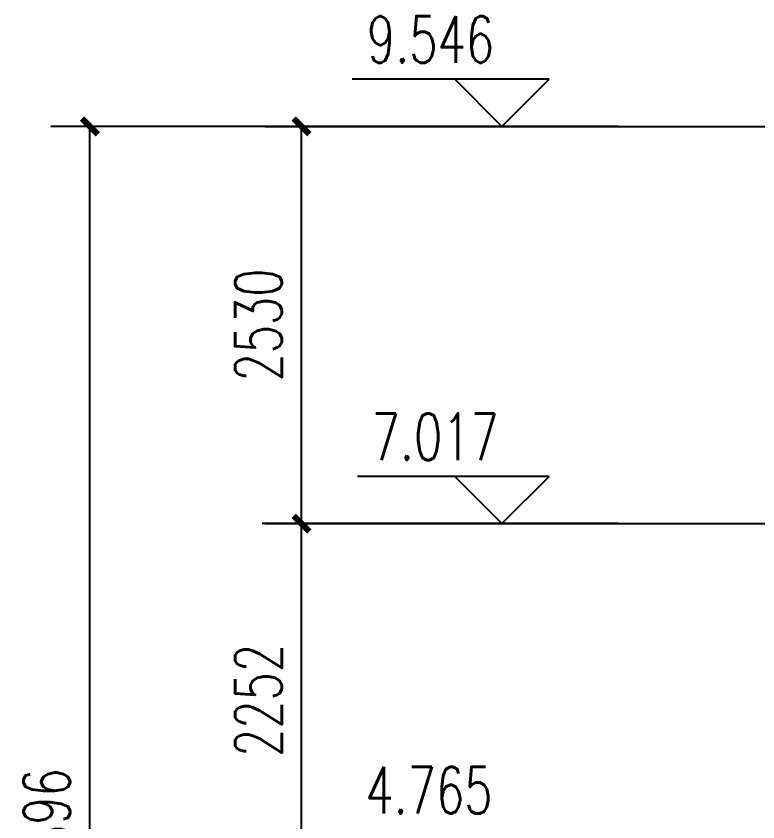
# Model space of a CAD drawing. Extents: x -20250 to 331240, y -699 to 63168.
# Drawn here: x 182935 to 187660, y 12315 to 17447 of the extents above; entities that cross this region are included whole.
import ezdxf

# ---------------------------------------------------------------- set-up
doc = ezdxf.new("R2010")
doc.units = 0
doc.header["$LTSCALE"] = 1000
doc.header["$MEASUREMENT"] = 0
for name, color, linetype in [('DIM_ELEV', 3, 'Continuous'), ('DOTE', 1, 'Continuous'), ('PUB_DIM', 3, 'Continuous'), ('PUB_TEXT', 7, 'Continuous')]:
    doc.layers.add(name, color=color, linetype=linetype)
doc.styles.add('_TCH_DIM', font='SIMPLEX', dxfattribs={"bigfont": 'GBCBIG'})
doc.styles.add('_TCH_DIM_T3', font='SIMPLEX', dxfattribs={"width": 0.705882, "bigfont": 'GBCBIG'})
doc.dimstyles.new('_TCH_ARCH&&100', dxfattribs={"dimtxt": 297.5, "dimasz": 100, "dimexe": 250, "dimexo": 300, "dimgap": 126.25, "dimtad": 1, "dimdec": 0, "dimzin": 0, "dimdsep": 46, "dimtxsty": '_TCH_DIM_T3', "dimblk": 'ARCHTICK', "dimcen": 0.09, "dimclrt": 7, "dimazin": 2, "dimtfac": 1, "dimtdec": 0, "dimtix": 1, "dimtmove": 2, "dimatfit": 3, "dimfxl": 1, "dimtolj": 1, "dimtzin": 0, "dimarcsym": 0})

# ---------------------------------------------------------------- blocks, each defined once
blk = doc.blocks.new('_ArchTick')
at = {"color": 0, "linetype": 'ByBlock', "const_width": 0.4}
blk.add_lwpolyline([(-0.5, -0.5), (0.5, 0.5)], dxfattribs=at)
blk = doc.blocks.new('*D60')
at = {"layer": 'Defpoints', "color": 0, "transparency": 16777216}
for p in [(183405.2, 16744.3), (186029.7, 16744.3), (186029.7, 7848.1)]:
    blk.add_point(p, dxfattribs=at)
at = {"layer": 'PUB_DIM', "color": 0, "lineweight": -2, "transparency": 16777216}
for p, q in [((185729.7, 16744.3), (183155.2, 16744.3)), ((183405.2, 7848.1), (183405.2, 16744.3)), ((185729.7, 7848.1), (183155.2, 7848.1))]:
    blk.add_line(p, q, dxfattribs=at)
at = {"layer": 'PUB_DIM', "color": 0, "lineweight": -2, "transparency": 16777216, "xscale": 100, "yscale": 100, "zscale": 100}
for p, rotation in [((183405.2, 16744.3), 90), ((183405.2, 7848.1), 270)]:
    blk.add_blockref('_ArchTick', p, dxfattribs=dict(at, rotation=rotation))
at = {"layer": 'PUB_DIM', "color": 7, "transparency": 16777216, "insert": (183130.2, 12296.2), "char_height": 297.5, "attachment_point": 5, "rotation": 90, "style": '_TCH_DIM_T3'}
blk.add_mtext('\\A1;8896', dxfattribs=at)
blk = doc.blocks.new('*D63')
at = {"layer": 'Defpoints', "color": 0, "transparency": 16777216}
for p in [(184753.1, 14214.5), (186329.7, 14214.5), (186329.7, 11962.8)]:
    blk.add_point(p, dxfattribs=at)
at = {"layer": 'PUB_DIM', "color": 0, "lineweight": -2, "transparency": 16777216}
for p, q in [((186029.7, 14214.5), (184503.1, 14214.5)), ((184753.1, 11962.8), (184753.1, 14214.5)), ((186029.7, 11962.8), (184503.1, 11962.8))]:
    blk.add_line(p, q, dxfattribs=at)
at = {"layer": 'PUB_DIM', "color": 0, "lineweight": -2, "transparency": 16777216, "xscale": 100, "yscale": 100, "zscale": 100}
for p, rotation in [((184753.1, 14214.5), 90), ((184753.1, 11962.8), 270)]:
    blk.add_blockref('_ArchTick', p, dxfattribs=dict(at, rotation=rotation))
at = {"layer": 'PUB_DIM', "color": 7, "transparency": 16777216, "insert": (184478.1, 13088.6), "char_height": 297.5, "attachment_point": 5, "rotation": 90, "style": '_TCH_DIM_T3'}
blk.add_mtext('\\A1;2252', dxfattribs=at)
blk = doc.blocks.new('*D64')
at = {"layer": 'Defpoints', "color": 0, "transparency": 16777216}
for p in [(184753.1, 16744.3), (186329.7, 16744.3), (186329.7, 14214.5)]:
    blk.add_point(p, dxfattribs=at)
at = {"layer": 'PUB_DIM', "color": 0, "lineweight": -2, "transparency": 16777216}
for p, q in [((186029.7, 16744.3), (184503.1, 16744.3)), ((184753.1, 14214.5), (184753.1, 16744.3)), ((186029.7, 14214.5), (184503.1, 14214.5))]:
    blk.add_line(p, q, dxfattribs=at)
at = {"layer": 'PUB_DIM', "color": 0, "lineweight": -2, "transparency": 16777216, "xscale": 100, "yscale": 100, "zscale": 100}
for p, rotation in [((184753.1, 16744.3), 90), ((184753.1, 14214.5), 270)]:
    blk.add_blockref('_ArchTick', p, dxfattribs=dict(at, rotation=rotation))
at = {"layer": 'PUB_DIM', "color": 7, "transparency": 16777216, "insert": (184478.1, 15479.4), "char_height": 297.5, "attachment_point": 5, "rotation": 90, "style": '_TCH_DIM_T3'}
blk.add_mtext('\\A1;2530', dxfattribs=at)

msp = doc.modelspace()

# ---------------------------------------------------------------- linework, layer by layer
at = {"layer": 'DIM_ELEV'}
for p, q in [((186329.7, 17044.3), (185075.2, 17044.3)), ((186029.7, 16744.3), (185729.7, 17044.3)), ((186029.7, 16744.3), (186329.7, 17044.3)), ((186771.4, 16744.3), (185729.7, 16744.3)), ((186329.7, 14514.5), (185109.7, 14514.5)), ((186029.7, 14214.5), (185729.7, 14514.5)), ((186029.7, 14214.5), (186329.7, 14514.5)), ((186771.4, 14214.5), (185729.7, 14214.5))]:
    msp.add_line(p, q, dxfattribs=at)
at = {"layer": 'DOTE', "elevation": 0}
for points in [[(184518.5, 16744.3), (188970.1, 16744.3)], [(184518.5, 14214.5), (188823.9, 14214.5)]]:
    msp.add_lwpolyline(points, dxfattribs=at)

# ---------------------------------------------------------------- texts
at = {"layer": 'PUB_TEXT', "style": '_TCH_DIM', "width": 0.705882}
for s, p in [('9.546', (185169.7, 17149.3)), ('7.017', (185199.7, 14619.5)), ('4.765', (185159.7, 12367.8))]:
    msp.add_text(s, height=297.5, dxfattribs=at).set_placement(p)

# ---------------------------------------------------------------- dimensions: what is measured, and where the dimension line sits
at = {"layer": 'PUB_DIM'}
for p1, p2, distance, picture, middle in [((186029.7, 7848.1), (186029.7, 16744.3), 2624.5, '*D60', (183130.2, 12296.2)), ((186329.7, 14214.5), (186329.7, 16744.3), 1576.6, '*D64', (184478.1, 15479.4)), ((186329.7, 11962.8), (186329.7, 14214.5), 1576.6, '*D63', (184478.1, 13088.6))]:
    dim = msp.add_aligned_dim(p1=p1, p2=p2, distance=distance, dimstyle='_TCH_ARCH&&100', dxfattribs=at)
    dim.commit()
    dim.dimension.update_dxf_attribs({"geometry": picture, "text_midpoint": middle})

doc.saveas('drawing.dxf')
